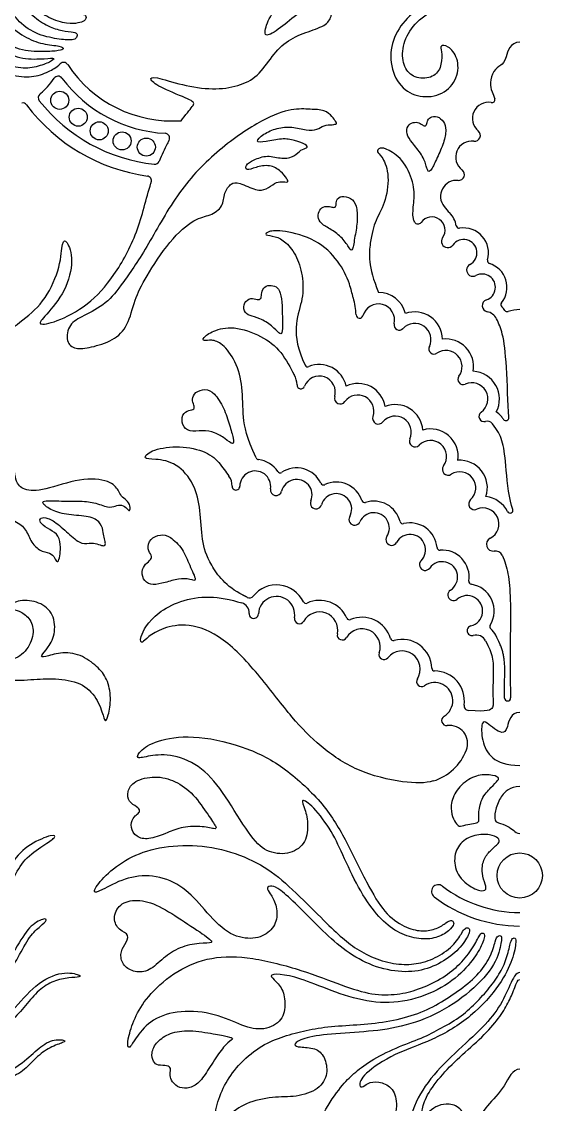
# Model space of a CAD drawing. Header units: millimetres. Extents: x 21 to 106, y -8 to 188.
# Drawn here: x 71.4 to 98.5, y 20.9 to 77.2 of the extents above; entities that cross this region are included whole.
import ezdxf

# ---------------------------------------------------------------- set-up
doc = ezdxf.new("R2010")
doc.units = ezdxf.units.MM
doc.header["$MEASUREMENT"] = 0
doc.layers.add('Layer 03', color=5, linetype='Continuous')

msp = doc.modelspace()

# ---------------------------------------------------------------- linework, layer by layer
at = {"layer": 'Layer 03'}
for p, q in [((96.725, 56.605), (96.723, 56.636)), ((96.931, 51.832), (96.868, 52.033))]:
    msp.add_line(p, q, dxfattribs=at)
for centre, radius in [((73.411, 73.082), 0.469), ((74.37, 72.206), 0.469), ((75.458, 71.497), 0.469), ((76.646, 70.974), 0.469), ((77.904, 70.649), 0.469), ((97.289, 32.813), 1.174)]:
    msp.add_circle(centre, radius, dxfattribs=at)
for centre, radius, start, end in [((73.611, 74.803), 0.25, 33.377, 133.7946), ((79.265, 78.528), 6.52, 213.377, 273.9009), ((73.323, 74.084), 0.25, 36.796, 145.662), ((79.265, 78.528), 7.17, 216.796, 266.912), ((72.539, 73.216), 0.25, 129.1611, 218.3046), ((95.842, 73.121), 0.159, 259.8852, 11.7667), ((71.491, 72.693), 0.25, 36.8919, 103.54), ((79.265, 78.528), 9.47, 216.8919, 262.0691), ((79.265, 78.528), 8.82, 218.3046, 263.783), ((95.667, 72.141), 0.837, 79.8852, 230.8803), ((94.949, 71.259), 0.3, 262.4714, 50.8803), ((78.865, 71.119), 0.25, 332.0857, 86.912), ((94.8, 70.131), 0.837, 82.4714, 233.1344), ((78.336, 70.008), 0.25, 263.783, 337.0299), ((94.118, 69.222), 0.3, 264.69, 53.1344), ((77.923, 68.901), 0.25, 342.1381, 82.0691), ((94.013, 68.089), 0.837, 84.69, 219.1602), ((97.56, 70.978), 5.412, 219.1602, 223.8181), ((92.724, 66.338), 0.69, 324.6344, 144.1353), ((92.724, 66.338), 1.29, 9.8713, 43.8181), ((92.006, 66.856), 0.195, 209.7694, 324.1353), ((94.143, 66.585), 0.15, 189.8713, 279.3976), ((94.378, 65.163), 1.29, 343.2139, 99.3976), ((93.551, 65.751), 0.324, 144.6344, 324.6344), ((94.378, 65.163), 0.69, 298.1566, 144.6344), ((95.758, 64.747), 0.15, 163.2139, 253.0994), ((94.859, 64.266), 0.327, 118.1566, 298.1566), ((95.339, 63.369), 1.29, 321.0592, 73.0994), ((95.339, 63.369), 0.69, 288.7793, 118.1566), ((89.953, 61.666), 1.44, 13.5817, 90), ((84.937, 61.761), 3.861, 2.5477, 15.8701), ((89.953, 61.666), 0.84, 346.5944, 164.3438), ((95.664, 62.413), 0.32, 108.7793, 258.436), ((96.459, 62.464), 0.15, 141.0592, 226.4403), ((88.972, 61.941), 0.178, 182.5477, 344.3438), ((91.843, 60.65), 1.44, 0.9225, 109.9152), ((95.459, 61.413), 0.701, 26.9311, 78.436), ((95.459, 61.413), 1.301, 35.5986, 46.4403), ((96.639, 62.257), 0.15, 215.5986, 287.5426), ((97.289, 60.201), 2.006, 90, 107.5426), ((91.032, 61.409), 0.27, 166.5944, 316.9025), ((91.843, 60.65), 0.84, 334.2755, 136.9025), ((92.843, 60.169), 0.27, 154.2755, 303.6108), ((93.457, 59.244), 1.44, 350.4853, 96.9638), ((93.457, 59.244), 0.84, 323.4421, 123.6108), ((86.281, 59.385), 0.15, 204.9138, 292.5), ((86.886, 57.924), 1.432, 12.6985, 112.5), ((84.694, 58.296), 1.034, 0, 30.5094), ((86.886, 57.924), 0.832, 343.6722, 158.8266), ((94.349, 58.583), 0.27, 143.4421, 293.9089), ((94.798, 57.568), 1.44, 331.9736, 86.8657), ((85.926, 58.296), 0.198, 180, 338.8266), ((88.888, 56.941), 1.432, 9.395, 115.0107), ((94.798, 57.568), 0.84, 305.3554, 113.9089), ((87.972, 57.606), 0.3, 163.6722, 324.037), ((88.888, 56.941), 0.832, 340.4295, 144.037), ((90.829, 55.845), 1.432, 4.237, 111.6738), ((95.44, 56.664), 0.269, 125.3554, 285.6865), ((95.602, 56.086), 0.931, 38.5367, 59.9), ((89.954, 56.562), 0.3, 160.4295, 320.6394), ((90.829, 55.845), 0.832, 335.3645, 140.6394), ((95.602, 56.086), 0.331, 38.5367, 105.6865), ((96.575, 56.595), 0.15, 216.5972, 3.4762), ((92.662, 54.578), 1.432, 352.0177, 106.464), ((91.858, 55.373), 0.3, 155.3645, 315.3364), ((92.662, 54.578), 0.832, 323.7426, 135.3364), ((83.747, 54.565), 0.15, 205.2248, 263.004), ((83.559, 53.026), 1.401, 33.4471, 83.004), ((93.575, 53.908), 0.3, 143.7426, 302.1691), ((94.177, 52.951), 1.432, 341.437, 93.894), ((81.504, 53.048), 0.856, 359.3775, 36.1266), ((83.559, 53.026), 0.801, 350.7241, 179.3775), ((84.852, 53.881), 0.15, 213.4471, 303.3697), ((85.705, 52.586), 1.401, 25.407, 123.3697), ((94.177, 52.951), 0.832, 312.4752, 122.1691), ((82.559, 53.037), 0.199, 179.3775, 359.3775), ((84.641, 52.849), 0.296, 170.7241, 346.0926), ((85.705, 52.586), 0.801, 336.8181, 166.0926), ((87.106, 53.251), 0.15, 205.407, 295.2107), ((87.766, 51.848), 1.401, 18.2035, 115.2107), ((87.766, 51.848), 0.801, 330.2361, 163.7996), ((94.941, 52.116), 0.3, 132.4752, 292.6755), ((95.378, 51.072), 1.432, 26.8789, 83.7137), ((86.713, 52.154), 0.296, 156.8181, 343.7996), ((89.239, 52.332), 0.15, 198.2035, 288.0728), ((89.72, 50.858), 1.401, 14.0635, 108.0728), ((95.378, 51.072), 0.832, 296.9538, 112.6755), ((96.788, 51.787), 0.15, 206.8789, 17.6126), ((88.718, 51.304), 0.296, 150.236, 336.0402), ((89.72, 50.858), 0.801, 326.7917, 156.0402), ((91.224, 51.235), 0.15, 194.0635, 283.9925), ((91.599, 49.73), 1.401, 4.8428, 103.9925), ((90.638, 50.258), 0.296, 146.7917, 331.2643), ((91.599, 49.73), 0.801, 315.1451, 151.2643), ((95.915, 50.016), 0.353, 116.9538, 277.8773), ((93.144, 49.861), 0.15, 184.8428, 274.502), ((93.266, 48.316), 1.401, 351.5343, 94.502), ((96.017, 49.275), 0.395, 25.8193, 97.8773), ((92.377, 48.957), 0.296, 135.1451, 324.1997), ((93.266, 48.316), 0.801, 302.3544, 144.1997), ((84.666, 46.365), 1.543, 25.6786, 141.6745), ((94.8, 48.087), 0.15, 171.5343, 261.2653), ((94.564, 46.555), 1.401, 328.1458, 81.2653), ((83.259, 47.478), 0.25, 242.8297, 321.6745), ((84.666, 46.365), 0.943, 349.6518, 177.7825), ((93.853, 47.389), 0.296, 122.3544, 310.4453), ((94.564, 46.555), 0.801, 283.4593, 130.4453), ((82.709, 46.466), 0.531, 355.94, 73.8136), ((86.192, 47.099), 0.15, 205.6786, 294.6893), ((86.9, 45.561), 1.543, 23.7519, 114.6893), ((83.481, 46.411), 0.242, 175.94, 357.7825), ((85.85, 46.149), 0.26, 169.6518, 330.7161), ((86.9, 45.561), 0.943, 347.7718, 150.7161), ((88.45, 46.243), 0.15, 203.7519, 292.7444), ((89.104, 44.681), 1.543, 16.6713, 112.7444), ((89.104, 44.681), 0.943, 340.963, 148.7245), ((94.81, 45.528), 0.255, 103.4593, 285.7439), ((95.881, 45.736), 0.15, 148.1458, 229.1833), ((95.029, 44.75), 1.153, 28.0806, 49.1833), ((88.076, 45.306), 0.26, 167.7718, 328.7245), ((90.727, 45.167), 0.15, 196.6713, 285.5543), ((91.181, 43.535), 1.543, 1.7507, 105.5543), ((95.029, 44.75), 0.553, 28.0806, 105.7439), ((91.181, 43.535), 0.943, 327.4569, 141.2626), ((90.242, 44.288), 0.26, 160.963, 321.2626), ((92.873, 43.587), 0.15, 181.7507, 269.9933), ((92.873, 41.893), 1.543, 351.6106, 89.9933), ((92.195, 42.888), 0.26, 147.4569, 304.2871), ((92.873, 41.893), 0.943, 301.1236, 124.2871), ((94.648, 41.632), 0.25, 171.6106, 265.2571), ((96.661, 42.034), 0.155, 182.6175, 1.8289), ((93.495, 40.863), 0.26, 121.1236, 276.8888), ((93.64, 39.668), 0.943, 339.2281, 96.8889), ((92.016, 40.284), 2.68, 287.0718, 339.2281), ((93.063, 31.985), 0.35, 52.5264, 232.5264), ((97.336, 37.559), 6.674, 232.5264, 269.5925), ((97.336, 37.559), 7.374, 232.5264, 269.5925)]:
    msp.add_arc(centre, radius, start, end, dxfattribs=at)
for points, knots in [([(77.401, 80.788), (76.813, 81.079), (76.301, 81.749), (76.198, 82.375), (76.137, 83.093), (76.014, 83.154), (75.936, 82.567), (75.979, 81.648), (76.26, 81.044), (76.75, 80.588), (77.022, 80.407), (77.126, 80.098), (76.908, 79.897), (76.102, 79.975), (75.279, 80.545), (74.99, 81.56), (75.025, 82.821), (74.771, 83.819), (74.386, 84.31), (74.254, 84.31), (74.482, 83.872), (74.578, 83.023), (74.473, 81.963), (74.508, 80.982), (74.762, 80.352), (75.209, 79.835), (75.901, 79.459), (75.978, 79.191), (75.738, 79.027), (75.148, 79.054), (74.449, 79.555), (73.983, 80.179), (73.815, 81.227), (73.458, 82.728), (72.89, 83.701), (71.977, 84.12), (71.472, 84.809), (71.229, 85.525), (71.229, 85.937), (71.046, 85.975), (71.038, 85.167), (71.305, 84.222), (71.914, 83.643), (72.623, 83.224), (73.05, 82.546), (73.294, 81.341), (73.301, 80.328), (73.751, 79.299), (74.39, 78.847), (74.888, 78.63), (75.413, 78.582), (75.318, 78.142), (74.856, 78.063), (74.125, 78.052), (73.122, 78.434), (72.545, 79.362), (72.502, 80.284), (72.084, 81.636), (71.14, 82.492), (70.07, 83.44), (69.788, 84.323), (69.758, 85.027), (69.651, 85.239), (69.494, 84.961), (69.494, 84.048), (69.755, 83.274), (70.38, 82.52), (71.368, 81.543), (71.853, 80.807), (71.957, 79.919), (72.111, 79.011), (72.672, 78.207), (73.55, 77.672), (74.126, 77.592), (74.607, 77.59), (74.825, 77.458), (74.714, 77.19), (74.385, 77.096), (73.85, 77.021), (72.808, 77.331), (72.006, 77.96), (71.465, 78.8), (71.071, 79.849), (70.587, 80.904), (69.529, 81.642), (68.615, 82.235), (68.162, 83.14), (68.069, 84.294), (68.402, 85.584), (68.634, 87.186), (68.314, 88.611), (67.745, 89.75), (67.556, 91.134), (67.823, 92.804), (68.406, 94.141), (69.423, 95.874), (69.636, 97.467), (69.408, 99.929), (69.514, 101.513), (70.105, 102.845), (70.904, 103.686), (72.184, 105.283), (72.661, 106.63), (72.622, 108.074), (73.042, 109.577), (73.691, 110.683), (75.199, 111.983), (76.253, 112.933), (76.669, 113.978), (76.624, 114.754), (76.5, 114.451), (76.118, 113.236), (75.289, 112.461), (73.935, 111.575), (72.97, 110.528), (72.511, 109.264), (72.235, 107.863), (72.196, 106.777), (71.797, 105.63), (71.223, 104.639), (70.145, 103.552), (69.388, 102.396), (69.075, 100.936), (69.03, 99.745), (69.204, 98.309), (69.142, 96.884), (68.833, 95.603), (68.35, 94.725), (67.567, 93.326), (67.26, 91.964), (67.17, 90.728), (67.423, 89.599), (67.984, 88.175), (68.199, 87.119), (68.109, 85.988), (67.722, 84.507), (67.736, 83.402), (67.955, 82.591), (68.617, 81.768), (69.308, 81.274), (70.179, 80.674), (70.73, 79.596), (71.29, 78.29), (71.986, 77.439), (72.83, 76.895), (73.537, 76.689), (74.194, 76.622), (74.353, 76.529), (74.255, 76.262), (74.037, 76.207), (73.205, 76.257), (71.981, 76.567), (71.063, 77.368), (70.603, 78.138), (70.289, 79.376), (69.191, 80.356), (68.045, 80.984), (67.232, 81.896), (66.753, 83.024), (66.664, 84.286), (66.904, 85.691), (67.13, 87.407), (66.536, 88.85), (65.945, 89.961), (65.896, 91.727), (66.3, 93.29), (67.181, 94.881), (67.965, 96.491), (68.063, 98.155), (67.821, 99.644), (67.746, 101.274), (68.16, 102.567), (68.81, 103.653), (70.026, 105.382), (70.825, 107.13), (70.919, 108.421), (70.97, 110.148), (71.305, 111.7), (72.36, 113.126), (73.827, 114.796), (73.948, 116.058), (73.796, 116.231), (73.684, 115.661), (73.226, 114.664), (72.585, 113.941), (71.343, 112.658), (70.743, 111.333), (70.532, 109.952), (70.524, 107.971), (70.255, 106.693), (69.369, 105.123), (68.461, 103.845), (67.712, 102.548), (67.364, 101.363), (67.418, 100.135), (67.594, 98.549), (67.656, 97.375), (67.355, 96.279), (66.941, 95.209), (66.117, 93.796), (65.626, 92.692), (65.481, 91.323), (65.559, 90.055), (65.991, 88.99), (66.684, 87.605), (66.635, 86.49), (66.284, 84.922), (66.231, 83.629), (66.47, 82.507), (67.099, 81.34), (67.961, 80.595), (69.069, 79.929), (69.732, 79.158), (70.133, 78.304), (70.577, 77.111), (71.571, 76.354), (72.516, 75.975), (73.509, 75.919), (73.654, 75.75), (73.427, 75.658), (72.603, 75.59), (71.268, 75.639), (70.264, 76.304), (69.785, 77.153), (69.291, 78.355), (68.029, 79.367), (66.627, 80.092), (65.494, 81.697), (65.183, 83.23), (65.369, 85.174), (65.587, 87.156), (64.902, 88.747), (64.424, 89.938), (64.26, 91.638), (64.627, 93.143), (65.262, 94.611), (66.387, 96.672), (66.564, 98.266), (66.276, 100.168), (66.212, 101.948), (66.724, 104.017), (67.721, 105.507), (69.108, 106.997), (69.546, 109.023), (69.27, 110.649), (69.447, 112.367), (69.915, 113.575), (71.295, 115.398), (71.369, 116.781), (71.14, 117.933), (71.07, 117.784), (71.003, 117.425), (70.972, 116.226), (70.749, 115.467), (69.979, 114.345), (69.244, 113.22), (68.892, 111.936), (68.933, 110.41), (69.065, 108.997), (68.904, 107.824), (68.273, 106.725), (67.398, 105.74), (66.362, 104.235), (65.916, 102.485), (65.85, 101.111), (65.969, 99.608), (66.136, 97.953), (65.938, 96.853), (65.484, 95.724), (64.747, 94.504), (64.181, 93.082), (63.9, 91.88), (63.942, 90.684), (64.211, 89.577), (64.752, 88.237), (65.077, 87.235), (65.111, 85.67), (64.852, 84.287), (64.861, 83.128), (65.045, 82.005), (65.477, 81.019), (66.143, 80.145), (67.061, 79.412), (68.191, 78.685), (69.132, 77.783), (69.556, 76.645), (70.362, 75.659), (71.461, 75.187), (72.722, 75.248), (73.217, 75.293), (72.95, 75.076), (72.228, 74.804), (71.284, 74.687), (70.15, 75.121), (69.389, 75.815), (68.92, 76.634), (67.763, 77.923), (66.241, 78.805), (64.859, 79.93), (64.273, 81.33), (63.98, 82.736), (64.124, 84.545), (64.169, 86.373), (63.894, 87.863), (63.136, 89.371), (62.968, 90.661), (62.998, 92.269), (63.451, 94.024), (64.454, 96.33), (65.005, 98.278), (64.771, 99.743), (64.545, 101.611), (64.76, 103.465), (65.308, 105.249), (66.815, 107.463), (67.192, 109.22), (67.026, 110.735), (66.641, 112.366), (67.022, 113.813), (67.971, 115.785), (68.061, 117.242), (67.723, 118.498), (67.078, 119.373), (66.885, 119.363), (67.243, 118.667), (67.61, 117.69), (67.649, 116.539), (67.358, 115.415), (66.668, 114.099), (66.289, 112.747), (66.335, 111.316), (66.7, 109.874), (66.61, 108.545), (66.024, 107.058), (65.277, 105.798), (64.58, 104.465), (64.231, 102.787), (64.18, 101.339), (64.427, 99.613), (64.54, 98.442), (64.299, 96.948), (63.685, 95.577), (62.984, 93.902), (62.556, 92.156), (62.555, 90.515), (62.767, 89.344), (63.136, 88.511), (63.644, 87.282), (63.78, 86.112), (63.671, 84.168), (63.608, 82.39), (63.842, 81.179), (64.32, 80.054), (65.117, 79.229), (66.242, 78.261), (67.606, 77.429), (68.351, 76.669), (68.87, 75.738), (69.827, 74.827), (70.865, 74.358), (71.988, 74.245), (72.766, 74.525), (73.225, 74.779), (73.438, 74.984)], [-18.057623, -18.057623, -18.057623, -18.057623, -16.899753, -15.66394, -14.428128, -13.192315, -11.956502, -10.720689, -9.484876, -8.249064, -7.013251, -5.777438, -4.541625, -3.305812, -2.07, -0.834187, 0.401626, 1.637439, 2.873252, 4.109065, 5.344877, 6.58069, 7.816503, 9.052316, 10.288129, 11.523941, 12.759754, 13.995567, 15.23138, 16.467193, 17.703005, 18.938818, 20.174631, 21.410444, 22.646257, 23.88207, 25.117882, 26.353695, 27.589508, 28.825321, 30.061134, 31.296946, 32.532759, 33.768572, 35.004385, 36.240198, 37.476011, 38.711823, 39.947636, 41.183449, 42.419262, 43.655075, 44.890887, 46.1267, 47.362513, 48.598326, 49.834139, 51.069951, 52.305764, 53.541577, 54.77739, 56.013203, 57.249016, 58.484828, 59.720641, 60.956454, 62.192267, 63.42808, 64.663892, 65.899705, 67.135518, 68.371331, 69.607144, 70.842957, 72.078769, 73.314582, 74.550395, 75.786208, 77.022021, 78.257833, 79.493646, 80.729459, 81.965272, 83.201085, 84.436897, 85.67271, 86.908523, 88.144336, 89.380149, 90.615962, 91.851774, 93.087587, 94.3234, 95.559213, 96.795026, 98.030838, 99.266651, 100.502464, 101.738277, 102.97409, 104.209903, 105.445715, 106.681528, 107.917341, 109.153154, 110.388967, 111.624779, 112.860592, 114.096405, 115.332218, 116.568031, 117.803843, 119.039656, 120.275469, 121.511282, 122.747095, 123.982908, 125.21872, 126.454533, 127.690346, 128.926159, 130.161972, 131.397784, 132.633597, 133.86941, 135.105223, 136.341036, 137.576849, 138.812661, 140.048474, 141.284287, 142.5201, 143.755913, 144.991725, 146.227538, 147.463351, 148.699164, 149.934977, 151.170789, 152.406602, 153.642415, 154.878228, 156.114041, 157.349854, 158.585666, 159.821479, 161.057292, 162.293105, 163.528918, 164.76473, 166.000543, 167.236356, 168.472169, 169.707982, 170.943794, 172.179607, 173.41542, 174.651233, 175.887046, 177.122859, 178.358671, 179.594484, 180.830297, 182.06611, 183.301923, 184.537735, 185.773548, 187.009361, 188.245174, 189.480987, 190.7168, 191.952612, 193.188425, 194.424238, 195.660051, 196.895864, 198.131676, 199.367489, 200.603302, 201.839115, 203.074928, 204.31074, 205.546553, 206.782366, 208.018179, 209.253992, 210.489805, 211.725617, 212.96143, 214.197243, 215.433056, 216.668869, 217.904681, 219.140494, 220.376307, 221.61212, 222.847933, 224.083746, 225.319558, 226.555371, 227.791184, 229.026997, 230.26281, 231.498622, 232.734435, 233.970248, 235.206061, 236.441874, 237.677686, 238.913499, 240.149312, 241.385125, 242.620938, 243.856751, 245.092563, 246.328376, 247.564189, 248.800002, 250.035815, 251.271627, 252.50744, 253.743253, 254.979066, 256.214879, 257.450692, 258.686504, 259.922317, 261.15813, 262.393943, 263.629756, 264.865568, 266.101381, 267.337194, 268.573007, 269.80882, 271.044632, 272.280445, 273.516258, 274.752071, 275.987884, 277.223697, 278.459509, 279.695322, 280.931135, 282.166948, 283.402761, 284.638573, 285.874386, 287.110199, 288.346012, 289.581825, 290.817638, 292.05345, 293.289263, 294.525076, 295.760889, 296.996702, 298.232514, 299.468327, 300.70414, 301.939953, 303.175766, 304.411578, 305.647391, 306.883204, 308.119017, 309.35483, 310.590643, 311.826455, 313.062268, 314.298081, 315.533894, 316.769707, 318.005519, 319.241332, 320.477145, 321.712958, 322.948771, 324.184583, 325.420396, 326.656209, 327.892022, 329.127835, 330.363648, 331.59946, 332.835273, 334.071086, 335.306899, 336.542712, 337.778524, 339.014337, 340.25015, 341.485963, 342.721776, 343.957589, 345.193401, 346.429214, 347.665027, 348.90084, 350.136653, 351.372465, 352.608278, 353.844091, 355.079904, 356.315717, 357.551529, 358.787342, 360.023155, 361.258968, 362.494781, 363.730594, 364.966406, 366.202219, 367.438032, 368.673845, 369.909658, 371.14547, 372.381283, 373.617096, 374.852909, 376.088722, 377.324535, 378.560347, 379.79616, 381.031973, 382.267786, 383.503599, 384.739411, 385.975224, 387.211037, 388.44685, 389.682663, 390.918475, 392.154288, 393.390101, 394.625914, 395.861727, 397.09754, 398.333352, 399.569165, 400.804978, 402.040791, 403.276604, 404.512416, 405.748229, 406.984042, 408.219855, 409.455668, 410.691481, 411.927293, 413.163106, 414.398919, 415.634732, 416.870545, 418.106357, 419.34217, 420.577983, 421.813796, 423.049609, 424.285421, 425.521234, 426.757047, 427.692086, 427.692086, 427.692086, 427.692086]), ([(79.708, 72.023), (79.73, 72.054), (79.997, 72.415), (80.471, 72.893), (80.293, 73.087), (78.634, 73.72), (78.008, 74.191), (78.284, 74.364), (79.746, 73.853), (81.389, 73.608), (82.697, 73.802), (83.7, 74.293), (84.428, 75.392), (85.224, 76.248), (86.334, 76.658), (87.321, 76.995), (87.538, 77.502), (87.609, 78.213), (87.38, 78.358), (86.054, 77.851), (85.106, 77.007), (84.146, 76.344), (83.99, 76.573), (84.351, 77.622), (85.044, 78.063), (86.57, 78.635), (86.952, 79.9), (86.771, 80.789), (86.32, 81.542), (85.839, 81.813), (85.794, 82.069), (85.764, 82.43), (85.299, 82.912), (84.802, 83.214), (84.516, 82.882), (84.26, 82.144), (84.245, 81.798), (83.823, 81.708), (83.16, 81.301), (82.618, 80.849), (82.347, 80.939), (82.332, 81.241), (82.151, 81.617), (81.413, 81.888), (79.842, 81.848), (78.247, 81.149), (77.637, 80.796)], [-66.162425, -66.162425, -66.162425, -66.162425, -66.060471, -64.940802, -63.821133, -62.701464, -61.581795, -60.462126, -59.342457, -58.222788, -57.103119, -55.98345, -54.863781, -53.744112, -52.624443, -51.504774, -50.385105, -49.265436, -48.145767, -47.026098, -45.906429, -44.78676, -43.667091, -42.547422, -41.427753, -40.308084, -39.188415, -38.068746, -36.949077, -35.829408, -34.709739, -33.59007, -32.470401, -31.350732, -30.231063, -29.111394, -27.991725, -26.872056, -25.752387, -24.632718, -23.513049, -22.39338, -21.273711, -20.154042, -19.034373, -18.303476, -18.303476, -18.303476, -18.303476]), ([(97.289, 76.102), (96.78, 76.102), (96.559, 75.148), (96.337, 74.902), (95.898, 74.644), (95.718, 73.966), (95.826, 73.534), (95.97, 73.283), (95.997, 73.154)], [0, 0, 0, 0, 1.044839, 2.089678, 3.134517, 4.179355, 5.224194, 6.165645, 6.165645, 6.165645, 6.165645]), ([(72.381, 73.41), (72.399, 73.424), (72.638, 73.623), (72.89, 73.893), (73.116, 74.225)], [14.5046152, 14.5046152, 14.5046152, 14.5046152, 14.555697, 15.2146245, 15.2146245, 15.2146245, 15.2146245]), ([(79.086, 71.002), (79.054, 70.942), (78.885, 70.618), (78.708, 70.243), (78.567, 69.911)], [67.0532546, 67.0532546, 67.0532546, 67.0532546, 67.18014, 67.725911, 67.725911, 67.725911, 67.725911]), ([(91.837, 66.76), (91.805, 66.817), (91.71, 67.076), (91.797, 67.765), (91.846, 68.638), (91.312, 69.949), (90.448, 70.57), (89.982, 70.648), (89.846, 70.376), (90.099, 70.269), (90.535, 69.342), (90.374, 67.846), (89.788, 66.847), (89.51, 65.829), (89.409, 64.448), (89.953, 63.106)], [37.976205, 37.976205, 37.976205, 37.976205, 38.353181, 39.606345, 40.85951, 42.112674, 43.365838, 44.619003, 45.872167, 47.125332, 48.378496, 49.63166, 50.884825, 52.137989, 53.391153, 53.391153, 53.391153, 53.391153]), ([(66.15, 61.62), (66.19, 61.683), (66.353, 62.003), (66.494, 62.567), (66.27, 63.538), (66.163, 64.84), (66.532, 66.194), (66.851, 66.442), (67.064, 66.383), (66.684, 65.067), (66.724, 63.854), (67.115, 62.819), (67.178, 61.928), (66.556, 61.015), (66.58, 60.342), (66.925, 60.008), (67.958, 59.118), (68.758, 56.777), (69.939, 54.217), (70.129, 52.695), (69.909, 52.13), (69.916, 51.706), (70.316, 51.506), (71.24, 51.206), (71.725, 50.713), (71.951, 50.012), (72.498, 49.612), (73.029, 49.55), (73.176, 49.235), (73.322, 49.019), (73.422, 49.419), (73.461, 49.827), (73.387, 50.5), (72.9, 50.77), (72.395, 51.087), (72.346, 51.366), (72.64, 51.451), (73.182, 51.203), (73.97, 50.469), (74.572, 49.974), (75.077, 50.121), (75.432, 50.012), (75.734, 49.904), (75.804, 50.028), (75.718, 50.306), (75.68, 50.608), (75.579, 51.095), (75.096, 51.478), (73.984, 51.521), (73.054, 51.71), (72.489, 52.136), (72.52, 52.286), (73.119, 52.262), (74.439, 52.272), (75.171, 52.214), (75.961, 51.897), (76.295, 52.007), (76.612, 52.11), (76.94, 51.851), (77.021, 51.701), (77.108, 52.002), (76.872, 52.342), (76.589, 52.497), (76.486, 52.785), (76.075, 53.334), (74.497, 53.512), (72.538, 52.758), (71.5, 52.825), (71.086, 53.229), (70.981, 54.671), (70.75, 56.863), (70.147, 59.439), (70.252, 60.8), (71.506, 61.635), (72.721, 62.713), (73.478, 64.501), (73.524, 65.807), (73.765, 65.865), (74.154, 64.833), (73.753, 63.16), (72.618, 61.83), (72.183, 61.383), (73.157, 61.509), (74.888, 62.403), (76.241, 63.905), (77.501, 66.186), (77.897, 67.997), (78.156, 68.807), (78.161, 68.824)], [-162.622972, -162.622972, -162.622972, -162.622972, -162.352005, -161.232336, -160.112667, -158.992998, -157.873329, -156.75366, -155.633991, -154.514322, -153.394653, -152.274984, -151.155315, -150.035646, -148.915977, -147.796308, -146.676639, -145.55697, -144.437301, -143.317632, -142.197963, -141.078294, -139.958625, -138.838956, -137.719287, -136.599618, -135.479949, -134.36028, -133.240611, -132.120942, -131.001273, -129.881604, -128.761935, -127.642266, -126.522597, -125.402928, -124.283259, -123.16359, -122.043921, -120.924252, -119.804583, -118.684914, -117.565245, -116.445576, -115.325907, -114.206238, -113.086569, -111.9669, -110.847231, -109.727562, -108.607893, -107.488224, -106.368555, -105.248886, -104.129217, -103.009548, -101.889879, -100.77021, -99.650541, -98.530872, -97.411203, -96.291534, -95.171865, -94.052196, -92.932527, -91.812858, -90.693189, -89.57352, -88.453851, -87.334182, -86.214513, -85.094844, -83.975175, -82.855506, -81.735837, -80.616168, -79.496499, -78.37683, -77.257161, -76.137492, -75.017823, -73.898154, -72.778485, -71.658816, -70.539147, -69.419478, -68.299809, -68.275481, -68.275481, -68.275481, -68.275481]), ([(88.65, 62.817), (88.589, 63.034), (88.444, 63.67), (87.925, 64.726), (86.768, 65.886), (84.952, 66.356), (84.197, 66.284), (84.003, 66.07), (84.594, 66.039), (85.146, 65.754), (85.748, 64.988), (86.073, 63.821), (86.026, 62.623), (85.548, 61.417), (85.758, 60.155), (86.145, 59.322)], [47.919305, 47.919305, 47.919305, 47.919305, 48.805552, 50.141057, 51.476563, 52.812068, 54.147573, 55.483079, 56.818584, 58.15409, 59.489595, 60.825101, 62.160606, 63.496112, 64.763503, 64.763503, 64.763503, 64.763503]), ([(96.723, 56.636), (96.682, 57.304), (96.605, 59.507), (96.453, 60.889), (96.202, 61.498), (96.084, 61.73)], [23.729344, 23.729344, 23.729344, 23.729344, 24.982508, 26.235672, 27.142602, 27.142602, 27.142602, 27.142602]), ([(83.612, 54.501), (83.095, 55.598), (82.9, 56.632), (82.926, 58.187), (82.573, 59.566), (81.824, 60.484), (81.275, 60.663), (80.853, 60.557), (80.811, 60.726), (81.319, 61.104), (82.391, 61.396), (83.921, 60.854), (84.931, 60.084), (85.407, 59.125), (85.576, 58.834), (85.584, 58.821)], [48.735174, 48.735174, 48.735174, 48.735174, 50.056517, 51.408573, 52.760628, 54.112684, 55.46474, 56.816796, 58.168852, 59.520908, 60.872963, 62.225019, 63.577075, 64.929131, 64.998479, 64.998479, 64.998479, 64.998479]), ([(96.868, 52.033), (96.68, 52.623), (96.568, 54.339), (96.406, 55.465), (96.14, 55.942), (95.867, 56.286), (95.862, 56.293)], [29.416157, 29.416157, 29.416157, 29.416157, 30.751662, 32.087168, 33.422673, 33.447091, 33.447091, 33.447091, 33.447091]), ([(96.331, 56.666), (96.336, 56.66), (96.378, 56.607), (96.419, 56.554), (96.455, 56.506)], [23.1225155, 23.1225155, 23.1225155, 23.1225155, 23.1467548, 23.3250017, 23.3250017, 23.3250017, 23.3250017]), ([(82.926, 47.367), (82.036, 47.824), (81.133, 49.037), (80.767, 50.204), (80.731, 51.801), (80.433, 53.154), (79.495, 54.266), (78.314, 54.472), (77.685, 54.425), (78.07, 54.904), (79.424, 55.166), (80.936, 54.913), (81.683, 54.321), (82.036, 53.771), (82.195, 53.553)], [213.172927, 213.172927, 213.172927, 213.172927, 214.713312, 216.253697, 217.794082, 219.334467, 220.874851, 222.415236, 223.955621, 225.496006, 227.036391, 228.576775, 230.11716, 231.52766, 231.52766, 231.52766, 231.52766]), ([(96.373, 49.447), (96.521, 49.14), (96.715, 48.484), (96.819, 47.263), (96.798, 45.218), (96.782, 43.09), (96.815, 42.039)], [86.590521, 86.590521, 86.590521, 86.590521, 87.817694, 89.16975, 90.521806, 91.775345, 91.775345, 91.775345, 91.775345]), ([(92.803, 37.722), (92.403, 37.6), (91.246, 37.594), (88.781, 38.197), (86.898, 39.511), (85.97, 40.448), (85.463, 41.054), (84.956, 41.659), (83.859, 43.145), (81.864, 45.29), (80.051, 45.955), (78.721, 45.672), (77.956, 45.207), (77.69, 44.858), (77.491, 45.007), (78.209, 46.5), (80.574, 47.501), (82.273, 47.146), (82.857, 46.976)], [57.380441, 57.380441, 57.380441, 57.380441, 59.6184, 62.096295, 64.57419, 67.052085, 67.052085, 67.052085, 69.52998, 72.007875, 74.485769, 76.963664, 79.441559, 81.919454, 84.397349, 86.875243, 89.353138, 90.562081, 90.562081, 90.562081, 90.562081]), ([(95.518, 45.01), (95.7, 44.669), (95.918, 44.102), (95.918, 43.336), (95.88, 42.023), (95.967, 41.508), (95.638, 41.299), (94.627, 41.383)], [259.079503, 259.079503, 259.079503, 259.079503, 260.43603, 261.976415, 263.5168, 265.057185, 266.585823, 266.585823, 266.585823, 266.585823]), ([(96.506, 42.027), (96.504, 42.073), (96.5, 42.179), (96.498, 42.358), (96.5, 42.682), (96.507, 43.021), (96.514, 43.358), (96.515, 43.648), (96.501, 43.938), (96.457, 44.225), (96.407, 44.436), (96.342, 44.643), (96.23, 44.933), (96.125, 45.148), (96.047, 45.293)], [34.186538, 34.186538, 34.186538, 34.186538, 34.32401, 34.505332, 34.724639, 35.295551, 35.520609, 35.735415, 36.166758, 36.392176, 36.603655, 36.817109, 37.041882, 37.535363, 37.535363, 37.535363, 37.535363]), ([(97.289, 22.748), (96.898, 22.748), (96.564, 21.833), (95.545, 20.814), (94.973, 19.996), (94.885, 18.989), (95.422, 18.349), (96.048, 18.349), (96.426, 18.727), (96.269, 19.311), (96.269, 19.776), (96.492, 19.88), (96.942, 19.344), (96.952, 18.261), (96.952, 17.067)], [-11.357472, -11.357472, -11.357472, -11.357472, -10.411016, -9.46456, -8.518104, -7.571648, -6.625192, -5.678736, -4.73228, -3.785824, -2.839368, -1.892912, -0.946456, -0.059593, -0.059593, -0.059593, -0.059593])]:
    msp.add_open_spline(points, degree=3, knots=knots, dxfattribs=at)
for points, degree in [([(97.289, 83.369), (96.839, 83.369), (96.666, 82.721), (95.864, 80.771), (94.512, 79.443), (92.702, 78.245), (91.514, 77.529), (90.686, 76.386), (90.486, 75.035), (91.048, 73.711), (92.095, 73.197), (93.314, 73.321), (94.113, 74.225), (94.113, 75.32), (93.552, 75.958), (93.133, 75.939), (93.247, 75.682), (93.256, 74.939), (92.933, 74.292), (92.009, 74.149), (91.362, 74.578), (91.115, 75.472), (91.419, 76.586), (92.247, 77.49), (93.771, 78.328), (94.96, 79.318), (95.745, 80.087), (96.424, 81.128), (96.786, 82.215), (97.037, 83.104), (97.289, 83.104)], 3), ([(76.735, 63.672), (77.091, 64.167), (77.987, 65.481), (79.529, 68.401), (81.661, 70.586), (84.032, 72.178), (85.521, 72.678), (86.431, 72.608), (87.18, 72.598), (87.58, 72.218), (87.74, 71.968), (87.82, 71.858), (87.6, 71.808), (87.1, 71.808), (86.801, 71.538), (86.241, 71.498), (85.461, 71.738), (84.681, 71.648), (83.972, 71.348), (83.492, 70.869), (84.072, 70.919), (84.961, 71.119), (85.601, 71.019), (86.261, 70.779), (86.291, 70.589), (85.921, 70.549), (85.621, 70.159), (84.971, 70.009), (84.171, 70.269), (83.462, 69.979), (83.012, 69.709), (83.072, 69.409), (83.552, 69.599), (84.321, 69.769), (84.931, 69.389), (85.201, 68.999), (85.311, 68.799), (84.911, 68.879), (84.591, 68.809), (84.122, 68.44), (83.662, 68.36), (82.672, 68.839), (82.312, 68.809), (81.922, 68.29), (81.922, 67.55), (81.216, 67.071), (80.477, 66.991), (79.119, 65.853), (77.819, 63.806), (77.289, 62.752), (76.972, 61.336), (76.201, 60.586), (74.996, 60.227), (74.204, 60.131), (73.707, 60.501), (73.866, 61.495), (74.595, 61.854), (75.852, 62.509), (76.38, 63.176), (76.735, 63.672)], 3), ([(93.004, 70.105), (93.117, 70.354), (93.368, 70.898), (93.494, 71.574), (93.359, 71.993), (93.019, 72.278), (92.613, 72.222), (92.478, 72.003), (92.441, 71.737), (92.301, 71.751), (92.063, 71.947), (91.755, 71.947), (91.448, 71.802), (91.396, 71.327), (91.667, 70.907), (92.24, 70.259), (92.469, 69.597), (92.52, 69.35), (92.692, 69.406), (92.891, 69.857), (93.004, 70.105)], 3), ([(88.737, 66.02), (88.785, 66.297), (88.89, 66.872), (88.825, 67.646), (88.555, 68.024), (88, 68.149), (87.757, 67.916), (87.767, 67.604), (87.687, 67.501), (87.506, 67.543), (87.151, 67.599), (86.881, 67.413), (86.783, 67.026), (86.942, 66.667), (87.496, 66.383), (88.102, 65.944), (88.475, 65.343), (88.606, 65.208), (88.69, 65.742), (88.737, 66.02)], 3), ([(84.971, 61.563), (84.968, 61.815), (84.959, 62.436), (84.885, 63.135), (84.665, 63.417), (84.29, 63.507), (83.96, 63.363), (83.864, 62.972), (83.881, 62.777), (83.696, 62.688), (83.322, 62.853), (82.96, 62.59), (82.936, 62.105), (83.267, 61.877), (83.77, 61.793), (84.46, 61.355), (84.819, 60.94), (84.973, 60.926), (84.973, 61.311), (84.971, 61.563)], 3), ([(82.219, 56.225), (82.137, 56.495), (81.948, 57.101), (81.429, 57.918), (80.96, 58.117), (80.413, 57.925), (80.257, 57.556), (80.384, 57.229), (80.42, 57.023), (80.114, 56.995), (79.745, 56.782), (79.738, 56.192), (80.122, 55.844), (80.825, 55.95), (81.472, 55.844), (81.997, 55.517), (82.459, 55.119), (82.438, 55.481), (82.301, 55.955), (82.219, 56.225)], 3), ([(68.27, 48.071), (68.174, 47.881), (67.936, 47.391), (67.87, 46.091), (68.19, 45.016), (69.331, 44.102), (70.669, 43.885), (71.593, 44.281), (72.102, 45.252), (71.97, 46.072), (71.423, 46.524), (70.952, 46.665), (70.593, 46.609), (70.584, 46.703), (71.178, 47.137), (72.233, 47.09), (73.072, 46.543), (73.228, 45.423), (72.814, 44.623), (72.364, 44.186), (72.58, 44.126), (73.416, 44.428), (74.495, 44.333), (75.383, 43.66), (75.885, 43.058), (76.107, 42.031), (75.924, 41.047), (75.774, 40.776), (75.71, 40.994), (75.356, 42.057), (74.552, 42.861), (73.161, 43.077), (71.951, 42.99), (70.447, 42.886), (68.642, 43.517), (67.683, 44.509), (67.258, 45.692), (67.284, 47.055), (67.638, 48.335), (68.347, 49.399), (68.703, 49.781), (68.511, 49.799), (67.568, 49.572), (66.704, 49.572), (65.7, 49.982), (64.984, 50.576), (64.731, 50.881), (64.513, 50.89), (64.487, 50.427), (64.216, 49.956), (63.361, 49.799), (62.671, 50.27), (62.688, 51.178), (63.011, 51.667), (63.596, 51.693), (63.884, 51.693), (63.823, 51.885), (63.369, 52.034), (62.519, 52.176), (62.31, 53.056), (62.555, 54.133), (63.395, 54.282), (64.411, 53.94), (64.578, 53.318), (64.639, 52.416), (64.823, 52.276), (64.945, 52.53), (65.138, 53.126), (65.795, 53.485), (66.749, 53.196), (66.986, 52.399), (66.898, 51.628), (66.294, 51.261), (65.541, 51.409), (65.226, 51.453), (65.243, 51.19), (65.497, 50.656), (66.53, 50.017), (67.616, 50.017), (68.807, 50.297), (69.674, 50.84), (70.226, 50.91), (70.716, 50.744), (70.751, 50.604), (70.226, 50.481), (69.709, 50.061), (69.385, 49.317), (69.244, 48.696), (69.405, 48.093), (69.405, 47.915), (69.17, 47.978), (68.888, 48.283), (68.745, 48.541), (68.75, 48.777), (68.509, 48.53), (68.366, 48.261), (68.27, 48.071)], 3), ([(80.155, 48.928), (80.029, 49.219), (79.83, 49.774), (79.105, 50.477), (78.665, 50.541), (78.068, 50.328), (77.947, 49.738), (78.189, 49.433), (78.182, 49.219), (77.848, 49.013), (77.635, 48.608), (77.77, 48.076), (78.232, 47.869), (78.871, 48.026), (79.582, 48.239), (80.2, 48.225), (80.583, 48.026), (80.28, 48.637), (80.155, 48.928)], 3), ([(83.145, 47.255), (83.11, 47.273), (83.078, 47.298), (82.997, 47.332), (82.961, 47.349), (82.926, 47.367)], 5), ([(97.289, 41.282), (96.811, 41.282), (96.648, 40.354), (96.393, 40.176), (95.969, 40.421), (95.572, 40.754), (95.293, 40.884), (95.293, 39.826), (95.752, 38.84), (96.6, 38.532), (97.289, 38.532)], 3), ([(91.412, 30.129), (91.095, 30.267), (90.373, 30.712), (89.518, 32.062), (88.339, 34.505), (87.292, 36.37), (85.239, 38.362), (83.246, 39.467), (80.51, 40.135), (78.558, 39.902), (77.558, 39.329), (77.315, 38.824), (78.034, 39.047), (79.267, 39.144), (80.85, 38.474), (81.986, 37.018), (83.276, 34.843), (84.108, 34.002), (85.271, 33.86), (86.169, 34.399), (86.339, 35.429), (86.15, 36.299), (85.885, 36.81), (86.396, 36.602), (87.48, 35.25), (88.07, 33.972), (88.898, 32.145), (89.869, 30.705), (90.795, 29.908), (91.826, 29.521), (92.744, 29.481), (93.525, 29.819), (93.895, 30.27), (93.847, 30.415), (93.718, 30.512), (93.509, 30.383), (92.993, 30.029), (92.277, 29.884), (91.729, 29.991), (91.412, 30.129)], 3), ([(81.091, 35.99), (80.891, 36.284), (80.375, 37.069), (79.403, 37.753), (78.37, 38.017), (77.225, 37.737), (76.904, 37.168), (76.962, 36.616), (77.456, 36.386), (77.604, 36.163), (77.448, 35.99), (77.201, 35.834), (77.052, 35.306), (77.374, 34.787), (77.983, 34.656), (78.931, 34.985), (79.639, 35.331), (80.743, 35.405), (81.509, 35.191), (81.575, 35.306), (81.291, 35.696), (81.091, 35.99)], 3), ([(93.805, 35.876), (93.748, 36.038), (93.669, 36.43), (93.955, 37.267), (94.736, 37.942), (95.548, 38.093), (96.227, 37.951), (96.198, 37.764), (95.824, 37.429), (95.262, 36.808), (95.137, 35.976), (95.202, 35.582), (95.012, 35.531), (94.585, 35.48), (94.177, 35.327), (94.015, 35.457), (93.863, 35.714), (93.805, 35.876)], 3), ([(97.289, 37.431), (97.029, 37.431), (96.668, 37.3), (96.268, 36.899), (95.982, 36.113), (95.982, 35.627), (96.125, 35.575), (96.679, 35.373), (97.001, 35.148), (97.128, 34.997), (97.289, 34.997)], 3), ([(66.485, 28.534), (66.948, 28.792), (68.164, 29.407), (69.387, 30.441), (70.214, 32.115), (70.891, 33.563), (71.832, 34.466), (73.111, 34.993), (73.242, 34.804), (72.603, 34.41), (71.531, 33.676), (71.004, 32.66), (70.402, 31.4), (69.763, 30.121), (69.011, 29.388), (67.73, 28.568), (66.751, 28.065), (65.816, 27.543), (65.241, 27.058), (64.926, 27.004), (64.854, 27.39), (65.384, 27.858), (66.021, 28.276), (66.485, 28.534)], 3), ([(95.754, 34.082), (95.642, 33.963), (95.374, 33.645), (95.307, 32.915), (95.515, 32.302), (95.589, 32.005), (95.047, 31.995), (94.025, 32.725), (93.828, 33.719), (94.146, 34.545), (94.957, 34.961), (95.778, 34.955), (96.225, 34.771), (96.241, 34.503), (96.047, 34.361), (95.866, 34.201), (95.754, 34.082)], 3), ([(87.864, 29.763), (87.569, 30.033), (86.901, 30.683), (85.261, 32.351), (83.899, 33.406), (82.08, 34.186), (80.032, 34.454), (78.061, 34.217), (76.611, 33.545), (75.485, 32.559), (75.066, 31.851), (75.485, 31.991), (76.769, 32.707), (78.221, 32.894), (79.729, 32.354), (80.747, 31.261), (81.963, 29.826), (83.217, 29.437), (84.195, 29.714), (84.731, 30.406), (84.67, 31.331), (84.316, 31.902), (84.108, 32.17), (84.411, 32.317), (84.798, 32.136), (85.728, 31.3), (86.932, 30.053), (88.08, 28.979), (89.45, 28.139), (91.023, 27.752), (92.359, 27.861), (93.52, 28.433), (94.358, 29.189), (94.738, 29.939), (94.653, 30.099), (94.459, 30.107), (94.308, 29.871), (93.878, 29.146), (92.892, 28.489), (91.923, 28.185), (90.912, 28.168), (89.69, 28.497), (88.673, 29.062), (88.16, 29.493), (87.864, 29.763)], 3), ([(79.89, 30.398), (79.444, 30.692), (78.538, 31.294), (77.407, 31.616), (76.473, 31.367), (76.141, 30.557), (76.473, 29.956), (77.085, 29.738), (76.774, 29.229), (76.514, 28.731), (76.691, 28.088), (77.303, 27.766), (78.061, 27.807), (78.777, 28.544), (79.617, 29.105), (80.707, 29.323), (81.423, 29.281), (81.215, 29.53), (80.337, 30.104), (79.89, 30.398)], 3), ([(64.3, 23.907), (64.505, 24.271), (65.209, 25.333), (66.57, 26.547), (68.465, 26.851), (70.145, 27.6), (71.166, 29.045), (71.818, 30.214), (72.607, 30.608), (72.797, 30.526), (72.43, 30.2), (71.845, 29.697), (71.261, 28.542), (70.622, 27.536), (69.616, 26.924), (68.664, 26.516), (67.019, 26.203), (65.985, 25.56), (65.234, 24.679), (64.623, 23.697), (64.293, 22.986), (64.029, 22.946), (63.984, 23.154), (64.096, 23.544), (64.3, 23.907)], 3), ([(88.025, 27.13), (87.426, 27.35), (86.033, 27.902), (83.334, 28.606), (81.242, 28.631), (79.486, 27.917), (78.031, 26.65), (77.325, 25.544), (76.957, 24.424), (76.914, 23.876), (77.077, 23.867), (77.282, 24.287), (78.045, 25.272), (79.415, 25.82), (81.29, 25.726), (82.772, 25.049), (83.876, 24.707), (84.938, 25.161), (85.164, 26.071), (85, 26.958), (84.51, 27.431), (84.252, 27.681), (85.018, 27.698), (86.162, 27.38), (87.946, 26.632), (89.828, 26.13), (91.671, 26.271), (93.512, 27.043), (94.719, 28.173), (95.312, 29.109), (95.522, 29.795), (95.348, 29.85), (95.193, 29.74), (94.837, 28.963), (94.115, 28.103), (93.208, 27.418), (92.016, 26.869), (90.974, 26.613), (89.63, 26.586), (88.625, 26.911), (88.025, 27.13)], 3), ([(84.759, 24.348), (84.377, 24.205), (83.616, 23.847), (82.505, 22.81), (81.864, 21.796), (81.446, 20.59), (81.454, 19.701), (81.589, 19.331), (81.71, 19.55), (82.102, 20.319), (83.014, 21.013), (84.5, 21.344), (85.67, 21.276), (86.911, 21.685), (87.358, 22.511), (87.184, 23.428), (86.701, 23.876), (85.81, 23.891), (85.535, 23.982), (85.77, 24.27), (86.954, 24.564), (88.976, 24.664), (90.862, 24.848), (92.911, 25.502), (94.805, 26.772), (96.102, 28.221), (96.36, 29.446), (96.352, 29.695), (96.145, 29.703), (96.037, 29.48), (95.801, 28.586), (95.128, 27.608), (94.072, 26.785), (92.948, 26.04), (91.714, 25.497), (90.154, 25.162), (88.649, 25.044), (87.099, 24.955), (85.907, 24.703), (85.141, 24.49), (84.759, 24.348)], 3), ([(87.992, 21.795), (87.727, 21.461), (87.048, 20.51), (86.524, 19.009), (86.702, 17.362), (87.027, 16.187), (87.468, 15.557), (87.573, 15.861), (87.573, 16.911), (88.255, 18.338), (89.693, 19.104), (90.572, 19.563), (90.982, 20.718), (90.792, 21.718), (90.145, 22.093), (89.474, 22.105), (89.151, 21.793), (88.926, 21.822), (89.08, 22.457), (90.789, 23.594), (92.725, 24.202), (94.845, 25.445), (96.341, 27.203), (96.952, 28.478), (97.136, 29.477), (97.005, 29.602), (96.832, 29.518), (96.689, 28.714), (96.361, 27.879), (95.819, 27.074), (95.098, 26.268), (94.296, 25.5), (93.208, 24.873), (92.228, 24.357), (90.88, 23.892), (89.482, 23.165), (88.64, 22.511), (88.257, 22.128), (87.992, 21.795)], 3), ([(64.047, 20.762), (64.612, 22.425), (65.583, 23.726), (67.656, 24.579), (69.436, 24.56), (70.846, 25.553), (71.942, 27.036), (73.425, 27.874), (74.497, 27.656), (74.495, 27.526), (73.921, 27.51), (73.084, 27.363), (72.319, 26.889), (71.647, 26.056), (70.898, 25.226), (70.176, 24.674), (69.122, 24.311), (67.926, 24.22), (66.766, 23.936), (65.819, 23.303), (65.263, 22.578), (64.719, 21.601), (64.457, 20.61)], 3), ([(97.289, 27.776), (97.095, 27.776), (96.792, 27.165), (96.274, 25.958), (95.287, 24.805), (93.701, 23.406), (92.282, 21.897), (91.494, 20.213), (91.336, 18.063), (91.495, 16.449), (91.915, 15.653), (92.117, 15.704), (92.103, 16.239), (92.371, 17.526), (93.149, 18.452), (94.305, 19.082), (94.608, 20.062), (94.149, 20.862), (93.446, 20.972), (92.928, 20.833), (92.491, 20.455), (92.278, 20.322), (92.165, 20.514), (92.406, 21.381), (93.262, 22.493), (94.279, 23.497), (95.52, 24.561), (96.307, 25.525), (96.75, 26.279), (97.051, 27.03), (97.183, 27.407), (97.289, 27.407)], 3), ([(81.368, 24.59), (81.026, 24.65), (80.105, 24.811), (79.109, 24.646), (78.429, 24.186), (78.127, 23.581), (78.258, 23.121), (78.498, 22.929), (79.013, 22.956), (79.192, 22.819), (79.123, 22.51), (79.164, 22.18), (79.501, 21.809), (80.016, 21.713), (80.586, 21.947), (81.067, 22.627), (81.671, 23.609), (82.172, 24.199), (82.482, 24.337), (82.159, 24.447), (81.71, 24.529), (81.368, 24.59)], 3), ([(66.698, 20.64), (67.507, 21.736), (68.372, 22.155), (69.869, 22.225), (71.281, 22.857), (72.143, 23.708), (72.922, 24.303), (73.732, 24.283), (73.681, 24.151), (72.902, 23.915), (72.153, 23.36), (71.537, 22.622), (70.594, 22.171), (69.394, 21.894), (68.317, 21.658), (67.76, 21.227), (67.27, 20.626)], 3)]:
    msp.add_open_spline(points, degree=degree, dxfattribs=at)

doc.saveas('drawing.dxf')
